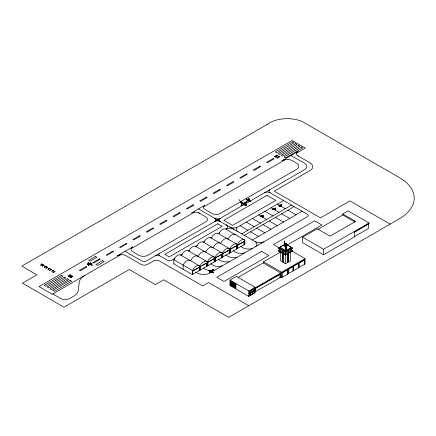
<?xml version="1.0" encoding="UTF-8"?>
<svg xmlns="http://www.w3.org/2000/svg" width="436" height="436" viewBox="0 0 436 436"><rect width="100%" height="100%" fill="white"/><g stroke="black" fill="none" stroke-linecap="round" stroke-linejoin="round"><path stroke-width="0.65" d="M261.437 216.61C261.426 216.398 261.437 216.981 261.589 215.978C265.72 214.278 260.679 215.787 261.9 216.229M273.824 209.602L273.688 208.817L274.511 209.106M279.961 205.394C280.484 206.544 279.487 204.942 280.353 205.77M248.613 198.685L248.618 200.222L249.163 199.944C249.893 197.857 247.986 198.037 248.084 199.465A1.292 0.747 -60 0 1 247.937 199.944L247.812 200.173A1.112 0.643 -60 0 1 247.588 200.473L246.318 201.372M248.689 199.557L248.684 198.723M261.028 215.809L260.962 215.82M273.459 208.659L273.476 208.61M279.694 205.225L279.65 204.991M261.475 216.556L261.556 215.836M273.296 209.182C274.031 208.713 274.19 209.04 274.173 209.264M274.517 209.111C272.642 208.986 277.955 207.029 274.358 208.92L274.004 208.686L274.38 209.253M280.495 205.645C279.182 205.002 280.98 205.231 280.571 205.645M91.691 264.145L91.729 264.309M241.746 205.639L241.751 205.312L241.735 205.776L241.795 205.334L241.152 205.449L241.985 205.084L241.56 205.601M279.967 205.291L280.234 205.28M245.528 204.642L245.452 204.457A4.72 3.722 84.9 0 0 245.659 204.282L245.632 204.348M261.524 216.278C262.472 216.594 260.554 215.564 261.971 216.31M262.472 216.632L262.341 216.545M262.794 216.948C261.426 217.439 264.031 215.973 262.913 216.926A0.67 0.387 60 0 1 262.935 216.785C263.088 216.169 261.213 216.452 262.919 216.866M274.277 209.013L275.568 208.157L274.358 208.92M275.263 209.776C275.1 209.427 275.143 209.989 274.625 209.863C277.22 209.351 274.037 209.296 275.132 209.656L274.571 209.258L275.372 209.792A0.67 0.387 60 0 1 275.394 209.651L275.339 209.318L274.571 209.258M280.528 205.656L280.228 205.252M244.661 204.626C244.405 205.607 243.931 203.966 244.716 204.539A5.248 4.458 60.2 0 1 244.83 204.462L244.612 204.909L244.367 204.342M283.847 244.994L278.577 248.04L280.201 250.591L285.346 253.567L285.427 251.997L292.452 247.937L285.602 243.98L285.575 244.405M240.547 202.266C240.285 202.26 241.626 202.146 240.694 202.026C240.105 203.062 241.272 201.252 240.487 201.993C240.498 202.876 241.13 202.309 240.803 201.77C241.56 201.726 241.07 203.045 240.623 202.086C241.549 201.525 240.378 203.274 240.623 201.852M242.263 203.514L242.225 202.789L241.936 203.312M261.317 215.978C262.08 216.349 261.093 216.038 260.832 216.316M273.764 208.839L274.168 209.117L272.838 209.743L274.162 209.127L273.77 209.04L274.266 208.958L273.928 208.757M245.577 204.648A5.248 3.314 -5.2 0 1 245.146 204.98L245.059 204.746A5.248 4.284 60 0 0 245.501 204.44C243.828 204.506 245.217 204.631 244.345 204.451C244.16 205.236 245.201 204.484 245.076 204.021M244.509 204.822C245.604 204.473 244.138 204.375 244.4 204.468M261.813 216.147L261.922 216.398M245.909 204.691L245.354 204.718L245.795 204.936M211.242 271.721L210.632 272.064L210.365 271.786M262.848 216.441L262.946 216.779M275.607 209.444L275.04 209.542L275.383 209.732M211.215 271.606L210.681 272.037L210.245 271.666L210.577 271.323L211.22 271.606L210.577 271.388C205.514 270.309 212.555 269.922 210.245 271.666M91.756 263.911C92.334 263.638 90.966 263.693 91.833 263.933M242.411 202.833C243.054 202.239 241.517 203.852 241.991 203.459M242.574 203.383L242.4 202.871L242.481 203.252M244.302 202.266L244.111 202.527L244.798 201.993M244.547 204.751C244.002 204.887 244.798 204.816 244.656 204.337M246.405 202.582L246.558 201.77L246.46 202.604M248.678 199.879L248.678 200.26L249.163 199.944M280.244 205.22L281.787 204.511L280.533 205.296L280.185 205.127M211.836 272.576L212.06 272.048L213.308 272.827L211.574 272.435L212.06 272.048L211.574 271.808L211.002 272.129L211.907 272.157L211.002 272.129M261.311 216.174L261.889 216.414L261.229 215.945M273.775 208.899C275.35 209.127 270.413 210.479 274.162 209.127M279.945 205.274L280.343 205.492L278.768 206.015L280.348 205.639L279.912 205.209L280.195 205.438M89.565 264.08C88.666 265.252 91.386 262.374 91.222 263.829M89.593 264.167L88.203 264.439C89.26 265.775 89.048 263.894 88.23 264.483M199.546 213.264A5.69 3.286 0 0 0 194.56 212.179L193.786 212.267A5.69 3.286 0 0 0 191.687 212.888L204.784 205.302A5.461 3.156 0 0 0 203.601 206.806L203.536 207.22A5.461 3.156 0 0 0 204.588 209.176L211.683 213.297A6.093 3.515 0 0 0 219.581 213.847L296.709 169.315A8.082 4.665 0 0 0 297.554 163.718L291.461 160.197A7.706 4.453 0 0 0 285.662 159.603L284.828 159.734A7.706 4.453 0 0 0 281.912 160.775L298.126 151.412A5.608 3.237 0 0 0 296.638 152.943L296.507 153.385A5.608 3.237 0 0 0 297.423 155.499L298.447 156.164M245.615 204.582L245.343 204.718M244.956 204.707L244.585 204.882M241.953 204.342L241.293 204.277L241.8 203.797M247.201 201.824L247.294 201.873M241.533 203.994L241.293 204.271L241.631 203.868M242.634 203.35C241.555 201.884 242.847 204.887 241.991 202.974M240.803 202.429L240.618 202.097L241.059 202.255M243.021 204.271L243.31 204.015L243.043 204.217M245.746 202.702L246.16 202.413L245.544 202.631M246.013 204.86C247.463 203.28 245.588 207.116 246.187 204.751C246.672 206.228 245.899 204.01 246.307 205.536M209.574 271.922L209.656 272.277L209.607 271.928M246.384 205.094C244.934 205.879 247.272 205.498 245.959 204.931M284.523 241.026L284.697 244.274L284.703 240.994M284.784 244.923L284.43 245.021M245.98 205.34C245.746 205.247 245.79 205.427 246.449 205.214M91.653 263.976L91.724 264.314M260.336 216.894C263.671 214.981 259.584 218.273 261.48 215.951C261.829 216.997 263.949 214.174 262.488 215.776M89.92 264.156L89.451 263.856L90.655 263.878L89.783 264.309L88.05 262.848L89.783 263.595L89.298 263.987L89.783 263.595M241.991 203.41L242.04 203.002M245.948 205.323L246.22 205.449M242.258 203.628L241.855 203.116L242.225 203.427M90.306 264.38L90.781 264.619C95.364 265.371 89.653 265.442 91.179 264.489C90.312 265.426 90.23 264.129 91.113 264.363M89.587 263.927L89.969 263.704M91.173 264.614L90.879 264.707L91.288 264.548M281.569 206.026C281.83 205.291 281.318 206.392 281.58 206.021A0.67 0.387 60 0 0 281.536 206.174L281.465 206.184M248.346 201.061L248.057 201.296M262.761 216.79L262.919 216.877M241.582 203.983L241.56 204.222M209.858 272.489L213.155 269.791C212.081 270.135 215.313 270.342 213.182 269.748C214.022 269.508 207.988 274.184 210.359 272.402M280.021 205.874L279.46 205.563M245.523 203.132L246.1 202.511M240.776 201.955C241.092 202.805 241.375 200.778 240.923 201.803M242.274 203.361L242.138 203.121M275.41 209.645L275.312 209.307M210.997 272.74C210.752 272.614 211.193 272.516 211.013 272.729M274.179 209.394L273.699 209.1M212.948 269.9L212.654 270.652L212.91 270.533L211.749 271.546L212.91 270.533L211.776 270.952M273.492 208.98L273.901 209.476M287.989 252.041L288.823 250.21M281.394 206.13L281.58 205.765M241.397 205.1L241.059 205.394L241.838 204.947M261.224 216.251L261.714 216.529M89.544 264.145L88.497 265.088L89.816 264.57M281.449 205.977L281.852 205.863L281.552 206.119M273.873 209.438L273.786 209.204M211.787 270.979L212.91 270.533L211.754 271.012M40.668 265.126L41.453 263.944L44.063 265.273L42.494 266.178L40.668 265.126L42.243 264.216M42.494 266.178L43.278 265.001L44.063 265.273M44.314 267.235L45.104 266.053L47.715 267.377L46.14 268.287L44.314 267.235L45.889 266.325M46.14 268.287L46.925 267.105L47.715 267.377M47.965 269.339L48.75 268.156L51.361 269.486L49.786 270.391L47.965 269.339L49.535 268.429M49.786 270.391L50.576 269.214L51.361 269.486M52.396 270.266L51.612 271.448L53.437 272.5L55.007 271.59L52.396 270.266L55.007 271.59M53.437 272.5L54.222 271.317M281.476 205.939L280.806 206.223L281.427 206.195M90.328 263.3L90.497 263.535M209.569 271.742C209.04 271.018 210.245 272.375 209.574 271.862M262.178 217.003L263.202 216.627M250.951 201.557L250.82 201.617A0.894 0.518 -60 0 0 250.684 201.683A3.848 2.224 -60 0 0 250.902 201.596L249.13 200.375L248.406 200.625A1.433 0.828 -60 0 0 248.242 200.718L248.209 200.74M292.452 247.937L290.523 250.575L285.346 253.567M246.389 205.514L246.405 205.345M210.059 271.557L211.051 271.628M211.389 272.326L211.907 272.091L211.438 271.851M210.294 271.775L210.479 271.557L210.185 271.715M211.743 272.456L211.574 272.435M210.446 271.737L210.648 271.851M91.298 264.467L90.138 264.51M90.726 264.167L90.285 264.45M212.67 270.614L212.91 270.533M244.738 203.236L244.754 203.252M88.917 264.63L88.448 264.99L89.609 264.657L88.448 264.99L89.609 264.145L88.448 264.99C87.631 264.516 89.298 263.971 88.203 264.527M280.135 205.683L279.934 205.525M219.766 218.605L219.646 218.692A3.733 2.153 0 0 0 220.131 221.395A4.447 2.567 0 0 0 214.43 221.684A4.382 2.529 0 0 0 214.419 218.098L215.237 218.534A4.006 2.311 0 0 0 220.344 218.267M91.222 263.764L90.939 263.845L91.347 263.524L90.939 263.9L91.173 263.758M248.923 200.364L248.716 200.124M88.448 264.99L88.944 264.647M87.571 264.02C89.723 264.243 87.309 264.657 87.614 263.998M213.128 269.715C212.043 268.483 212.354 270.287 213.182 269.748L212.708 270.037M248.313 200.391L246.378 198.974L248.193 199.797M243.931 203.656L243.8 203.95L244.258 203.405M248.215 200.882L249.452 200.075A1.177 0.681 -60 0 1 249.212 200.048M281.465 205.694L280.746 205.634L281.552 206.108M261.682 216.36L261.398 215.875M280.288 205.607L281.122 205.024L280.615 205.334M249.021 200.745C248.782 200.01 251.561 201.961 250.433 201.405M261.567 243.135L261.856 242.966M280.953 206.299L281.236 205.923M244.928 204.108L244.629 204.239M120.614 254.76L52.189 294.262L38.957 286.626L292.071 140.49L305.304 148.126L296.573 153.167M131.16 248.667L194.314 212.207M203.596 206.849L285.34 159.652M242.154 203.143L242.471 203.35M245.953 205.078L246.433 205.405M175.059 258.477L171.811 260.352A2.954 1.706 0 0 1 167.637 260.352L159.734 255.785A3.101 1.793 0 0 0 155.527 255.692M180.689 255.224L182.422 254.226M188.183 250.896L189.338 250.231M195.671 246.574L197.399 245.577M203.176 242.242L204.909 241.244M210.675 237.909L211.831 237.249M218.164 233.587L219.313 232.922M244.253 244.689L244.253 241.397L237.893 245.07L237.691 248.242L244.863 244.334L244.863 240.149L226.311 229.434A6.589 3.804 -60 0 0 218.812 233.767A6.589 3.804 -60 0 0 211.313 238.094A6.589 3.804 -60 0 0 203.819 242.421A6.589 3.804 -60 0 0 196.32 246.749A6.589 3.804 -60 0 0 188.821 251.082A6.589 3.804 -60 0 0 181.322 255.409A6.589 3.804 -60 0 0 173.828 259.736L173.828 263.922L174.247 263.676M229.707 226.927A6.208 3.586 0 0 0 236.917 227.494L283.607 200.538M281.383 206.043L281.111 205.977M262.739 216.899L262.505 216.736M241.735 233.87L291.537 205.116M244.318 235.364L294.12 206.61M193.148 270.669L198.598 267.519M202.004 265.551L206.054 263.219M214.387 258.641L207.721 262.254L214.387 258.641L214.387 261.932L207.923 265.66L207.923 262.374M215.825 257.572L221.81 254.357L221.81 257.649L215.248 261.197L215.248 257.91L221.81 254.357M223.265 253.283L229.347 250.008L229.347 253.294L222.676 256.908L222.676 253.621L229.347 250.008M232.546 247.921L230.224 249.261L236.819 245.691L236.819 248.983L230.426 252.673L230.426 249.381M233.707 247.25L236.819 245.691M238.269 244.618L244.253 241.397M192.81 271.099L199.35 267.323L199.35 270.614L192.603 274.271L192.603 270.985L192.81 274.391L192.385 274.636L173.828 263.922M200.478 266.674L206.833 263.001L206.833 266.292L200.478 269.96L200.271 266.554M199.35 270.614L200.478 269.96M206.833 266.292L207.923 265.66M214.387 261.932L215.455 261.317L215.455 258.025M221.81 257.649L222.878 257.027L222.878 253.736M229.347 253.294L230.426 252.673M236.819 248.983L237.893 248.362M252.362 240.007L302.164 211.253M211.4 272.478L211.765 272.315M285.842 243.125L285.956 247.081L286.076 243.125M279.961 247.163L285.466 243.986L291.384 247.403L291.384 248.046L285.88 251.229L279.961 247.812L279.961 247.163L285.88 250.58L291.384 247.403M279.901 247.681L278.768 248.335L285.422 252.177L292.229 248.248M286.599 245.359L321.855 225.003L314.59 220.812L273.459 244.558L279.051 247.784M290.741 249.566L292.452 250.558L292.452 251.109L285.427 255.169L278.577 251.212L278.577 250.656L280.332 249.643M285.711 247.005L286.19 247.005L285.951 248.689L285.711 247.005L286.19 247.005M342.794 214L348.13 210.92L369.052 222.998L369.052 223.723L354.457 232.148L354.457 236.895L323.55 254.738L302.628 242.656L302.628 237.189L317.228 228.758L330.047 236.154L355.613 221.395L342.794 214L342.794 214.992L317.811 229.418M229.957 280.097L236.367 276.397L255.185 287.264L255.185 292.73L248.776 296.431L229.957 285.569L229.957 280.097L248.776 290.965L255.185 287.264M285.515 248.553L286.343 248.553L286.343 249.577L285.929 249.817L285.515 249.577L285.515 248.553L286.343 248.553M285.711 248.547L286.19 248.547M263.573 263.066L263.573 261.785L280.588 251.959M285.515 249.577L285.929 249.338M238.138 277.356L263.23 262.87L280.828 273.029L280.828 277.214L281.558 277.639L282.474 277.111L282.474 272.653L287.689 269.644L287.689 274.102L282.474 277.111M230.481 282.081L235.909 284.948L235.909 284.158L230.481 281.296L230.709 281.945M230.481 283.558L235.909 286.425L235.909 285.656L230.481 282.79L230.481 283.558L230.709 282.653L233.598 284.321M235.909 287.177L230.481 284.31L230.481 285.1L235.909 287.967L235.909 287.177L231.287 284.506M278.577 250.656L285.427 254.613L292.452 250.558M230.481 285.1L235.909 287.967M280.571 252.52L280.571 260.946L283.776 262.494M283.514 253.572L283.514 262.646L285.466 263.775L287.618 262.532L287.618 253.458M288.071 253.485L288.071 261.911L288.381 262.091L290.523 260.853L290.523 251.779M263.573 261.785L281.558 272.168L305.031 258.619L305.031 264.085L299.129 267.263L299.33 262.924L304.502 259.938L304.502 264.39M254.57 288.191L280.828 273.029M287.689 269.644L282.474 272.653M288.065 273.65L293.166 270.936L293.166 266.483L288.267 269.312L288.065 273.65L288.065 269.197L292.425 266.679M296.289 264.45L293.553 266.025L298.676 263.3L298.676 267.759L293.75 270.598L293.75 266.14M297.385 263.818L298.676 263.3M303.728 260.15L299.33 262.924M253.986 288.97L249.141 291.766L254.673 288.741L254.673 290.316L249.141 293.341L254.673 290.316M255.322 291.7L280.168 277.596L280.168 274.211L255.529 288.441L255.322 291.7L255.322 288.321L258.842 286.288M260.02 285.613L264.123 283.242M265.295 282.561L279.378 274.435M302.628 237.189L323.55 249.272L369.052 222.998M357.645 230.023L354.212 232.007L354.457 232.148M358.79 229.363L362.229 227.379M363.373 226.715L368.529 223.744L368.529 228.486L354.212 236.753L354.457 236.895M253.986 291.144L249.141 293.94L254.673 290.921L254.673 292.529L249.141 295.548L254.673 292.529M280.168 277.596L280.828 277.214M287.689 274.102L288.267 273.764M293.166 270.936L293.75 270.598M298.676 267.759L299.33 267.377M280.817 206.244L281.781 205.841M262.314 217.057L262.706 216.856M248.591 200.718L248.291 200.876M249.566 205.852L249.675 205.77A1.003 0.578 -60 0 0 249.545 205.841M246.471 201.176L249.452 200.075M88.176 264.45L88.552 264.232M212.752 269.928L213.962 270.091L212.899 269.917L213.318 270.048M246.422 198.941L246.286 199.001A0.894 0.518 -60 0 0 246.155 199.067M261.322 216.338L261.573 216.458M275.04 209.542L275.514 209.384M262.576 216.676L263.05 216.512M209.912 272.473L210.326 272.315M210.419 272.369L209.972 272.511M241.713 205.084L241.119 205.302M88.688 264.772L88.388 264.412M89.783 264.309L89.451 263.916L89.718 263.867M90.661 263.458L90.372 263.317M244.536 204.68L244.65 204.729A5.248 3.27 -4.3 0 1 244.776 204.615M279.928 205.574L279.661 205.356M284.561 245.021L284.654 244.825M90.721 264.81L91.304 264.99M88.459 264.276L88.039 264.134L88.971 264.837M280.746 205.634L281.307 206.032L280.915 205.727M246.438 198.99L248.313 200.26M261.704 216.256L260.325 216.817L261.11 216.463M279.836 205.776L278.964 206.043L280.337 205.498M262.488 215.787L261.976 216.098M280.059 205.383L280.212 205.361M280.337 205.503L278.964 206.059L279.836 205.77M297.859 155.826L310.083 162.884A9.336 5.39 0 0 1 310.083 170.509L274.266 191.186L320.52 217.891L349.945 200.909L390.138 224.109M291.014 155.516L304.628 163.375A7.652 4.42 0 0 1 305.026 169.381L146.409 260.957A3.292 1.902 0 0 1 141.755 260.957L125.072 251.327M342.794 214.992L355.029 222.055M264.538 192.756A3.951 2.278 0 0 1 270.124 192.756L307.554 214.365A2.714 1.57 0 0 1 307.554 216.583L208.512 273.764A9.908 5.723 0 0 1 196.129 272.473L195.928 272.353M277.383 204.135L285.313 208.713M287.896 210.201L295.94 214.844M271.159 207.727L279.084 212.305M281.672 213.798L289.717 218.441M264.935 211.324L272.86 215.896M275.443 217.39L283.487 222.033M258.706 214.915L266.636 219.493M269.219 220.987L277.263 225.63M252.482 218.512L260.412 223.085M262.995 224.578L271.039 229.222M246.258 222.104L254.183 226.682M256.771 228.175L264.815 232.819M291.684 250.913L305.031 258.619M304.502 259.938L304.306 264.276M240.034 225.701L247.959 230.273M250.542 231.767L258.586 236.41M278.577 248.04L285.427 251.997M198.516 208.92L255.065 241.566A6.535 3.771 0 0 0 263.938 241.762M287.308 262.352L287.618 262.532M293.166 266.483L292.965 270.821M198.762 212.817L205.639 216.785A6.464 3.733 0 0 1 206.468 221.423L147.597 255.409A6.268 3.619 0 0 1 138.948 255.289L132.855 251.768A5.962 3.444 0 0 1 131.094 248.869L131.241 248.422A5.962 3.444 0 0 1 132.795 246.863L117.328 255.796A6.071 3.504 0 0 1 120.053 254.831L120.843 254.728A6.071 3.504 0 0 1 126.031 255.709L141.117 264.418A4.464 2.578 0 0 0 147.423 264.418L153.418 260.957A4.251 2.453 0 0 1 159.429 260.957L202.68 285.929L208.582 282.523L248.776 305.723M240.912 246.384L241.119 246.498A8.289 4.785 0 0 0 252.177 248.553M218.812 233.767L237.369 244.476A6.589 3.804 -60 0 1 244.863 240.149M280.168 274.211L279.967 277.476M233.413 250.711L233.62 250.825A8.262 4.769 0 0 0 244.678 252.885M211.313 238.094L229.87 248.809A6.589 3.804 -60 0 1 237.369 244.476L237.369 248.662M225.919 255.038L226.12 255.158A9.112 5.259 0 0 0 237.179 257.213M203.819 242.421L222.371 253.136A6.589 3.804 -60 0 1 229.87 248.809L229.87 252.994M218.42 259.365L218.621 259.485A8.9 5.139 0 0 0 229.685 261.54M196.32 246.749L214.877 257.463A6.589 3.804 -60 0 1 222.371 253.136L222.371 257.322M254.673 288.741L254.526 292.442M210.92 263.698L211.128 263.813A7.984 4.611 0 0 0 222.186 265.867M188.821 251.082L207.378 261.791A6.589 3.804 -60 0 1 214.877 257.463L214.877 261.649M206.833 263.001L206.631 266.173M231.287 281.493L235.909 284.158M230.361 281.743L235.909 284.948M234.753 284.991L235.909 285.656M230.361 283.22L235.909 286.425M203.427 268.026L203.628 268.14A9.101 5.254 0 0 0 214.686 270.2M181.322 255.409L199.879 266.124A6.589 3.804 -60 0 1 207.378 261.791L207.378 265.976M199.35 267.323L199.143 270.494M173.828 259.736L192.385 270.451A6.589 3.804 -60 0 1 199.879 266.124L199.879 270.309M41.453 263.944L43.278 265.001M45.104 266.053L46.925 267.105M48.75 268.156L50.576 269.214M52.816 293.897L61.225 298.753A4.229 2.442 0 0 0 64.097 299.467L64.572 299.472A8.001 4.616 0 0 0 70.452 298.126L74.316 295.88A16.023 9.254 0 0 0 78.202 290.529L79.347 281.972A17.266 9.968 0 0 1 84.355 275.694M233.805 229.292L232.72 228.726A5.319 3.074 0 0 0 225.957 229.091A5.303 3.063 0 0 0 226.066 224.823M284.817 244.852L284.435 244.95M239.195 200.26L243.223 203.596M212.931 269.808L212.43 269.328L212.931 269.846M88.426 264.385L88.928 264.865L88.426 264.352M245.844 204.451L245.877 204.5A4.72 3.325 -22.4 0 0 245.773 204.299M241.402 204.195L241.811 204.5M282.092 250.259L282.86 252.128M323.55 249.272L323.55 254.738M298.475 263.186L298.475 267.644M288.381 253.016L288.381 262.091M287.488 269.53L287.488 273.988M285.956 243.059L285.951 248.689M285.929 248.787L285.929 249.817M285.88 250.58L285.88 251.229M285.466 243.986L285.466 244.629M285.466 254.695L285.466 263.775M285.427 254.613L285.427 255.169M282.833 253.523L282.833 261.949M282.572 253.027L282.572 262.101M281.558 272.168L281.558 277.639M249.294 291.848L249.294 293.423M249.294 294.028L249.294 295.635M248.776 290.965L248.776 296.431M246.177 201.318L246.177 201.873M244.046 241.282L244.046 244.569M236.612 245.577L236.612 248.863M235.674 284.294L235.674 285.079M235.674 285.787L235.674 286.561M235.674 287.308L235.674 288.103M229.14 249.888L229.14 253.174M221.602 254.237L221.602 257.529M214.18 258.526L214.18 261.813M192.385 270.451L192.385 274.636M183.104 269.279L183.104 265.093A6.589 3.804 -60 0 1 190.603 260.766A6.589 3.804 -60 0 1 198.102 256.439A6.589 3.804 -60 0 1 205.596 252.106A6.589 3.804 -60 0 1 213.095 247.779A6.589 3.804 -60 0 1 220.594 243.452A6.589 3.804 -60 0 1 228.088 239.124A6.589 3.804 -60 0 1 235.587 234.791M159.734 255.785A3.09 1.788 0 0 1 159.734 253.262M270.124 192.756A3.957 2.284 0 0 1 269.944 189.633M255.065 241.566A6.518 3.761 0 0 1 255.185 246.814M238.029 231.729A6.246 3.608 0 0 1 236.917 227.494M248.618 198.614A1.891 1.09 60 0 1 248.634 198.435L248.656 198.451A1.891 1.09 60 0 1 248.678 198.653M246.367 198.974A3.848 2.224 -60 0 1 246.138 199.105M276.086 155.952L276.931 156.573L275.65 157.309L274.288 156.524L275.617 156.955L276.282 156.573L275.623 156.028A0.872 0.501 0 0 1 275.775 155.663L277.002 155.325L278.146 155.984C277.596 156.41 276.762 154.845 276.086 155.952M72.458 276.293C69.776 279.144 69.755 275.04 72.458 276.293M72.828 276.31L71.368 277.4L70.027 277.214A0.867 0.501 0 0 1 69.885 276.871L71.673 275.792L72.828 276.31M69.744 275.868L68.588 276.13A0.583 0.338 0 0 1 68.447 275.765L68.152 275.557A0.965 0.556 0 0 0 68.027 275.868L69.329 276.457L70.218 275.748A0.692 0.398 0 0 0 70.785 275.628L70.921 275.53A0.828 0.48 0 0 0 70.975 275.138L70.419 274.767A0.905 0.523 0 0 0 69.749 274.74L69.411 274.833L70.654 275.247L69.313 275.508L69.744 275.868M244.089 203.634L244.095 203.612M244.918 203.154L244.928 203.132M245.473 202.838L245.446 202.827M284.37 246.073L284.85 246.106L284.37 246.073M211.749 271.65L211.858 271.121L211.749 271.65M89.358 263.802L88.088 262.881L89.358 263.802M281.738 204.533L281.035 204.985L281.738 204.539M263.028 215.259L262.401 215.738L263.028 215.259M275.492 208.119L274.86 208.604L275.492 208.108M209.127 270.407L210.637 271.23L209.127 270.407M213.269 272.8L212 272.146L213.269 272.8M267.105 124.483L21.8 266.107L36.918 274.838L22.432 283.198L64.01 307.2L129.274 269.519L155.352 284.577L163.647 279.792L228.671 317.332L399.469 218.725A50.287 29.032 0 0 0 399.469 177.665L302.35 121.59A25.125 14.502 0 0 0 267.105 124.483M61.443 275.405L44.216 285.351L45.676 286.196L62.909 276.25L61.443 275.405M292.529 141.989L275.301 151.935L276.762 152.78L293.989 142.834L292.529 141.989M95.468 256.466L88.786 260.325L90.236 261.159L96.917 257.3L95.468 256.466M64.37 277.089L47.143 287.035L48.603 287.88L65.831 277.934L64.37 277.089M295.45 143.678L278.223 153.625L279.683 154.469L296.911 144.523L295.45 143.678M86.132 266.505L79.45 270.364L80.219 270.81L86.906 266.952L86.132 266.505M99.501 258.793L92.814 262.646L93.587 263.093L100.269 259.235L99.501 258.793M112.864 251.076L106.182 254.935L106.951 255.376L113.633 251.518L112.864 251.076M126.233 243.359L119.546 247.217L120.32 247.659L127.001 243.8L126.233 243.359M139.596 235.642L132.915 239.5L133.683 239.942L140.365 236.083L139.596 235.642M152.965 227.924L146.278 231.783L147.052 232.225L153.734 228.366L152.965 227.924M166.329 220.207L159.647 224.066L160.415 224.507L167.097 220.654L166.329 220.207M179.692 212.49L173.01 216.349L173.779 216.796L180.466 212.937L179.692 212.49M193.061 204.773L186.379 208.631L187.148 209.078L193.829 205.22L193.061 204.773M206.424 197.056L199.743 200.914L200.511 201.361L207.198 197.503L206.424 197.056M219.793 189.338L213.111 193.197L213.88 193.644L220.562 189.785L219.793 189.338M233.156 181.621L226.475 185.48L227.243 185.927L233.93 182.068L233.156 181.621M246.525 173.904L239.838 177.763L240.612 178.21L247.294 174.351L246.525 173.904M259.889 166.192L253.207 170.051L253.975 170.492L260.657 166.634L259.889 166.192M273.258 158.475L266.57 162.334L267.344 162.775L274.026 158.917L273.258 158.475M278.724 156.213L278.468 156.361L278.909 156.617L276.669 157.908L277.786 158.154L277.563 157.761L279.231 156.802L279.934 156.916L278.724 156.213M67.291 278.778L50.064 288.725L51.524 289.569L68.752 279.623L67.291 278.778M298.371 145.362L281.144 155.309L282.604 156.153L299.832 146.207L298.371 145.362M102.656 260.614L95.969 264.472L97.604 265.415L104.286 261.556L102.656 260.614M70.065 280.381L52.827 290.322L54.446 291.253L71.673 281.307L70.065 280.381M301.292 147.052L284.065 156.998L285.526 157.843L302.753 147.897L301.292 147.052M217.782 223.799L164.786 254.395L169.152 256.913L222.147 226.317L217.782 223.799M267.034 195.366L223.826 220.311L232.552 225.347L275.754 200.402L267.034 195.366M261.649 251.376L216.763 277.291L224.022 281.487L268.914 255.567L261.649 251.376M239.162 199.759L239.07 199.813A1.003 0.578 -60 0 1 239.195 199.721M87.527 264.036L88.372 264.32L87.527 264.058M273.574 209.329L272.789 209.667L273.568 209.356M90.383 262.783L90.465 263.148L90.383 262.783"/></g></svg>
